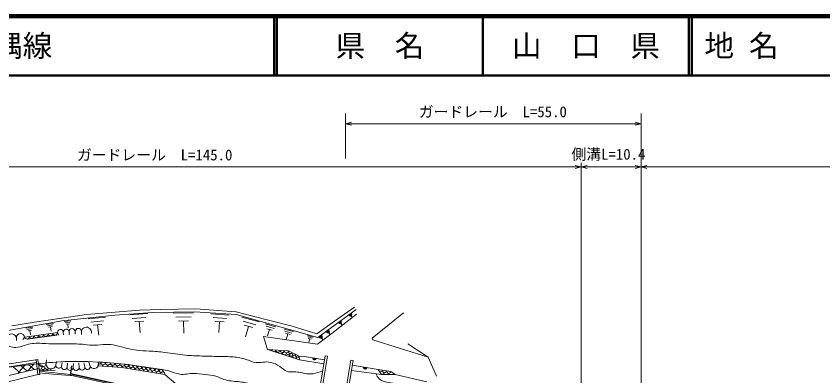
# Model space of a CAD drawing. Units: millimetres, scale not verified. Extents: x 40000 to 680000, y 20000 to 380000.
# Drawn here: x 254234 to 390356, y 319312 to 380000 of the extents above; entities that cross this region are included whole.
import ezdxf
from ezdxf.enums import TextEntityAlignment as Align

# ---------------------------------------------------------------- set-up
doc = ezdxf.new("R2010")
doc.units = ezdxf.units.MM
doc.header["$LTSCALE"] = 1000
for name, color, linetype, lineweight in [('M-BGD', 7, 'Continuous', 13), ('M-BMK-ROW', 30, 'Continuous', 25), ('M-STR-HTXT', 7, 'Continuous', 13), ('M-TTL', 2, 'Continuous', 140), ('M-TTL-LINE', 7, 'Continuous', 50), ('M-TTL-TXT', 7, 'Continuous', 13)]:
    doc.layers.add(name, color=color, linetype=linetype, lineweight=lineweight)
doc.styles.add('ＭＳ ゴシック', font='')
doc.styles.get('ＭＳ ゴシック').set_extended_font_data('MS Gothic')

msp = doc.modelspace()

# ---------------------------------------------------------------- linework, layer by layer
at = {"layer": 'M-BGD'}
for p, q in [((307943, 328562), (311350, 330926)), ((270882, 329549), (261932, 328569)), ((261960, 329041), (266105, 329664)), ((266105, 329664), (270932, 330085)), ((277231, 330017), (270882, 329549)), ((270932, 330085), (275073, 330423)), ((273394, 329586), (276441, 329805)), ((275073, 330423), (278621, 330521)), ((284363, 330102), (277231, 330017)), ((278621, 330521), (284502, 330642)), ((280758, 329908), (284172, 329949)), ((284363, 330102), (291378, 329651)), ((284502, 330642), (291338, 330111)), ((287109, 329775), (290172, 329575)), ((291338, 330111), (293957, 329462)), ((291378, 329651), (305152, 325775)), ((293957, 329462), (300788, 327692)), ((305152, 325775), (311595, 330498)), ((307580, 326502), (311654, 329731)), ((310423, 329453), (310854, 329770)), ((310541, 329405), (310867, 329646)), ((310655, 329357), (310875, 329516)), ((310956, 329175), (310765, 329439)), ((319590, 329925), (314328, 325667)), ((261932, 328569), (252863, 326959)), ((253531, 327767), (257331, 328368)), ((257331, 328368), (261960, 329041)), ((259323, 327957), (260527, 328167)), ((262317, 328464), (263447, 328584)), ((262486, 328254), (263331, 328346)), ((262649, 328038), (263211, 328103)), ((263005, 327394), (262933, 328071)), ((266408, 328908), (269288, 329226)), ((266831, 328373), (268991, 328612)), ((273821, 329007), (276105, 329168)), ((274243, 328422), (275769, 328531)), ((275139, 326649), (275006, 328479)), ((281196, 329233), (283754, 329262)), ((281629, 328554), (283336, 328575)), ((282507, 326514), (282484, 328567)), ((287453, 329141), (289752, 328988)), ((287794, 328500), (289328, 328400)), ((288442, 326612), (288563, 328453)), ((292312, 329231), (295218, 328415)), ((292515, 328548), (294692, 327936)), ((296274, 328114), (298074, 327610)), ((304989, 326430), (307943, 328562)), ((308674, 328172), (309139, 328511)), ((308802, 328125), (309152, 328377)), ((308926, 328072), (309161, 328242)), ((309248, 327877), (309046, 328160)), ((255869, 327342), (257064, 327552)), ((256062, 327134), (256960, 327290)), ((256251, 326920), (256851, 327022)), ((256678, 326255), (256553, 326974)), ((259516, 327744), (260418, 327900)), ((259710, 327525), (260310, 327633)), ((260137, 326861), (260012, 327579)), ((263157, 326755), (263167, 326248)), ((264199, 326787), (264189, 326358)), ((265242, 326819), (265267, 326302)), ((267255, 327838), (268694, 327992)), ((268164, 326186), (267977, 327918)), ((292713, 327864), (294165, 327458)), ((292948, 325919), (293441, 327663)), ((296400, 327691), (297751, 327314)), ((296522, 327268), (297424, 327014)), ((296635, 326088), (296975, 327141)), ((299466, 327215), (301010, 326785)), ((299573, 326856), (300730, 326532)), ((300788, 327692), (304989, 326430)), ((306590, 326645), (307069, 326995)), ((306723, 326593), (307082, 326856)), ((306852, 326541), (307091, 326716)), ((254296, 325780), (254322, 325285)), ((255633, 325797), (255357, 325442)), ((255690, 325860), (261208, 326625)), ((256080, 325479), (261120, 326178)), ((261120, 326178), (261198, 326403)), ((261208, 326625), (261453, 326157)), ((262194, 326690), (262201, 326219)), ((296653, 323750), (295997, 325965)), ((295997, 325965), (305077, 324635)), ((299681, 326492), (300451, 326274)), ((299805, 325458), (300068, 326386)), ((303376, 326115), (304380, 325837)), ((303446, 325879), (304200, 325670)), ((303516, 325643), (304020, 325504)), ((303597, 324972), (303771, 325574)), ((305077, 324635), (307580, 326502)), ((305353, 325737), (305885, 326126)), ((305502, 325681), (305900, 325971)), ((305646, 325625), (305910, 325816)), ((306011, 325392), (305780, 325723)), ((307180, 326341), (306971, 326629)), ((314328, 325667), (314448, 325392)), ((314448, 325392), (323753, 322473)), ((323753, 322473), (320299, 324701)), ((302049, 322036), (296653, 323750)), ((300217, 323556), (296653, 323750)), ((302010, 322656), (300217, 323556)), ((302871, 322579), (302010, 322656)), ((302010, 322656), (302049, 322036)), ((305156, 315434), (306375, 322696)), ((305550, 315368), (306769, 322630)), ((306375, 322696), (306769, 322630)), ((233549, 318395), (257691, 321328)), ((257900, 322098), (251575, 321117)), ((251639, 320621), (257663, 321556)), ((256221, 320137), (257223, 321271)), ((257607, 322018), (257914, 319497)), ((257989, 321363), (257691, 321328)), ((257989, 321363), (257900, 322098)), ((257989, 321363), (258209, 319557)), ((259297, 321441), (259332, 321999)), ((260949, 321180), (261073, 321729)), ((261889, 320966), (262028, 321562)), ((262829, 320751), (262917, 321441)), ((263848, 320742), (263926, 321403)), ((264866, 320732), (264788, 321507)), ((265807, 320809), (265668, 321536)), ((266747, 320885), (266494, 321612)), ((273170, 321222), (268231, 321651)), ((306150, 321359), (302049, 322036)), ((306262, 322023), (302871, 322579)), ((310699, 321984), (309500, 314732)), ((311094, 321919), (309895, 314666)), ((310699, 321984), (311094, 321919)), ((323753, 322473), (325161, 319245)), ((257790, 320514), (251822, 319082)), ((254899, 319820), (253736, 320847)), ((254528, 319731), (255728, 321089)), ((256087, 320105), (255064, 321009)), ((257275, 320390), (256392, 321170)), ((257790, 320514), (258088, 320550)), ((258134, 320147), (260816, 320205)), ((259160, 319968), (258147, 320063)), ((259160, 319968), (263388, 319516)), ((272094, 320704), (268039, 320990)), ((279341, 319551), (272094, 320704)), ((278821, 320386), (273095, 321228)), ((279227, 319878), (278821, 320386)), ((315860, 319537), (310816, 320242)), ((310960, 321112), (315294, 320390)), ((315294, 320390), (317480, 320038)), ((315860, 319537), (315294, 320390)), ((317480, 320038), (318172, 319555)), ((257911, 319521), (251942, 318089)), ((258209, 319557), (257911, 319521)), ((259137, 319719), (258179, 319803)), ((264003, 319317), (259137, 319719)), ((263407, 319602), (263375, 319455)), ((263375, 319455), (277551, 316338)), ((263407, 319602), (277587, 316484)), ((281849, 317409), (279341, 319551)), ((318172, 319555), (315860, 319537)), ((318172, 319555), (323544, 318286))]:
    msp.add_line(p, q, dxfattribs=at)
for centre, radius, start, end in [((261713, 326657), 483, 3.89987, 183.89987), ((262676, 326723), 483, 3.89987, 183.89987), ((263678, 326771), 521, 1.75846, 181.75846), ((264721, 326803), 521, 1.75846, 181.75846), ((266091, 326661), 864, 349.4645, 169.4645), ((253465, 325527), 868, 16.91233, 196.91233), ((254964, 325788), 668, 0.74592, 180.74592), ((256084, 325914), 398, 187.89449, 7.89449), ((256872, 326024), 398, 187.89449, 7.89449), ((257661, 326133), 398, 187.89449, 7.89449), ((258449, 326242), 398, 187.89449, 7.89449), ((259237, 326352), 398, 187.89449, 7.89449), ((260026, 326461), 398, 187.89449, 7.89449), ((260814, 326570), 398, 187.89449, 7.89449), ((297009, 323730), 357, 327.87139, 356.88707), ((297722, 323691), 357, 176.88707, 208.44368), ((297722, 323691), 357, 293.448, 356.88707), ((298435, 323653), 357, 176.88707, 356.88707), ((298770, 323276), 357, 176.88707, 191.11017), ((299148, 323614), 357, 176.88707, 356.88707), ((298770, 323276), 357, 315.10007, 356.88707), ((299483, 323237), 357, 176.88707, 356.88707), ((299861, 323575), 357, 176.88707, 356.88707), ((300196, 323199), 357, 176.88707, 339.17516), ((300516, 323406), 334, 153.34513, 333.34513), ((300653, 322955), 334, 195.02756, 333.34513), ((301114, 323106), 334, 153.34513, 333.34513), ((301251, 322654), 334, 153.34513, 333.34513), ((301712, 322806), 334, 153.34513, 333.34513), ((264626, 264248), 57500, 91.46094, 96.92715), ((258692, 321463), 606, 177.96576, 357.96576), ((260123, 321311), 836, 171.01956, 351.01956), ((264626, 264248), 57500, 85.03412, 91.46094), ((267386, 321279), 751, 211.66158, 31.66158), ((268444, 320962), 406, 355.96534, 175.96534), ((268873, 321338), 406, 138.98021, 175.96534), ((269256, 320905), 406, 355.96534, 175.96534), ((268873, 321338), 406, 355.96534, 35.95322), ((269684, 321281), 406, 138.9387, 175.96534), ((270067, 320847), 406, 355.96534, 175.96534), ((269684, 321281), 406, 355.96534, 31.49545), ((270495, 321224), 406, 141.15923, 175.96534), ((270495, 321224), 406, 355.96534, 29.50805), ((271306, 321167), 406, 143.61697, 175.96534), ((271306, 321167), 406, 355.96534, 30.64652), ((272117, 321110), 406, 146.58398, 175.96534), ((272117, 321110), 406, 355.96534, 23.97165), ((272870, 320932), 367, 113.77258, 167.87215), ((301849, 322354), 334, 153.34513, 209.02833), ((304566, 322301), 300, 170.68158, 350.68158), ((304566, 322301), 275, 170.68158, 350.68158), ((304566, 322301), 250, 170.68158, 350.68158), ((304566, 322301), 225, 170.68158, 350.68158), ((304566, 322301), 200, 170.68158, 350.68158), ((304566, 322301), 175, 170.68158, 350.68158), ((304566, 322301), 150, 170.68158, 350.68158), ((304566, 322301), 125, 170.68158, 350.68158), ((304566, 322301), 100, 170.68158, 350.68158), ((304566, 322301), 75, 170.68158, 350.68158), ((304566, 322301), 50, 170.68158, 350.68158), ((304566, 322301), 25, 170.68158, 350.68158), ((258388, 320812), 335, 1.24571, 181.24571), ((258472, 320154), 335, 1.24571, 181.24571), ((258823, 320495), 335, 1.24571, 181.24571), ((259143, 320169), 335, 1.24571, 181.24571), ((259809, 320182), 335, 1.24571, 181.24571), ((261419, 321073), 482, 167.15883, 347.15883), ((262359, 320859), 482, 167.15883, 347.15883), ((263339, 320747), 509, 179.46275, 359.46275), ((264357, 320737), 509, 179.46275, 359.46275), ((265336, 320771), 472, 184.65007, 4.65007), ((266277, 320847), 472, 184.65007, 4.65007), ((270878, 320790), 406, 355.96534, 175.96534), ((271689, 320733), 406, 355.96534, 175.96534), ((272457, 320647), 367, 350.95896, 170.95896), ((273181, 320531), 367, 350.95896, 170.95896), ((272870, 320932), 367, 354.04419, 50.97048), ((273595, 320817), 367, 116.06849, 167.87215), ((273906, 320416), 367, 350.95896, 170.95896), ((273595, 320817), 367, 354.04419, 58.6353), ((274319, 320702), 367, 107.62346, 167.87215), ((274631, 320301), 367, 350.95896, 170.95896), ((274319, 320702), 367, 354.04419, 57.89321), ((275044, 320586), 367, 99.31336, 167.87215), ((275355, 320185), 367, 350.95896, 170.95896), ((275044, 320586), 367, 354.04419, 62.42185), ((275769, 320471), 367, 354.04419, 167.87215), ((276080, 320070), 367, 350.95896, 170.95896), ((276493, 320356), 367, 354.04419, 167.87215), ((276804, 319955), 367, 350.95896, 170.95896), ((277218, 320241), 367, 354.04419, 167.87215), ((277529, 319840), 367, 350.95896, 170.95896), ((277942, 320125), 367, 354.04419, 167.87215), ((278254, 319724), 367, 350.95896, 170.95896), ((278667, 320010), 367, 354.04419, 167.87215), ((278978, 319609), 367, 350.95896, 170.95896), ((313127, 320751), 300, 170.54172, 350.54172), ((313127, 320751), 275, 170.54172, 350.54172), ((313127, 320751), 250, 170.54172, 350.54172), ((313127, 320751), 225, 170.54172, 350.54172), ((313127, 320751), 200, 170.54172, 350.54172), ((313127, 320751), 175, 170.54172, 350.54172), ((313127, 320751), 150, 170.54172, 350.54172), ((313127, 320751), 125, 170.54172, 350.54172), ((313127, 320751), 100, 170.54172, 350.54172), ((313127, 320751), 75, 170.54172, 350.54172), ((313127, 320751), 50, 170.54172, 350.54172), ((313127, 320751), 25, 170.54172, 350.54172), ((315658, 320331), 369, 256.26223, 350.84434), ((316387, 320214), 369, 170.84434, 350.84434), ((317115, 320096), 369, 170.84434, 350.84434), ((315948, 319915), 369, 256.26223, 350.24371), ((316676, 319798), 369, 171.44526, 224.21564), ((316676, 319798), 369, 317.92213, 350.24371), ((317405, 319680), 369, 171.44526, 199.43961)]:
    msp.add_arc(centre, radius, start, end, dxfattribs=at)
for points, knots in [([(305945, 320138), (305423, 319939), (304901, 319739), (304355, 319662), (303984, 319611), (303601, 319615), (303228, 319671), (302786, 319738), (302358, 319877), (301921, 319935), (301605, 319977), (301285, 319976), (300957, 319975), (300618, 319975), (300271, 319973), (299962, 320071), (299505, 320216), (299132, 320579), (298721, 320877), (298251, 321217), (297732, 321474), (297183, 321584), (296751, 321670), (296299, 321666), (295850, 321622), (295467, 321585), (295086, 321519), (294716, 321552), (294134, 321603), (293583, 321900), (293012, 322100), (292321, 322342), (291602, 322443), (290882, 322500), (290050, 322566), (289216, 322573), (288383, 322587), (287437, 322602), (286493, 322626), (285547, 322653), (284631, 322680), (283714, 322711), (282803, 322798), (281643, 322908), (280493, 323108), (279337, 323261), (278448, 323378), (277556, 323468), (276659, 323506), (275970, 323536), (275278, 323535), (274595, 323620), (274041, 323689), (273494, 323814), (272952, 323954), (272313, 324118), (271681, 324303), (271034, 324440), (270481, 324558), (269915, 324641), (269352, 324626), (268741, 324610), (268132, 324479), (267523, 324464), (266948, 324450), (266372, 324540), (265796, 324599), (264866, 324695), (263934, 324714), (263005, 324717), (261764, 324720), (260529, 324695), (259275, 324752), (258373, 324793), (257462, 324877), (256591, 324706), (256255, 324640), (255924, 324536), (255592, 324426), (255129, 324273), (254662, 324108), (254184, 324097), (253797, 324088), (253402, 324180), (253033, 324316), (252829, 324392), (252633, 324481), (252437, 324570)], [0, 0, 0, 0, 1, 1, 1, 2, 2, 2, 3, 3, 3, 4, 4, 4, 5, 5, 5, 6, 6, 6, 7, 7, 7, 8, 8, 8, 9, 9, 9, 10, 10, 10, 11, 11, 11, 12, 12, 12, 13, 13, 13, 14, 14, 14, 15, 15, 15, 16, 16, 16, 17, 17, 17, 18, 18, 18, 19, 19, 19, 20, 20, 20, 21, 21, 21, 22, 22, 22, 23, 23, 23, 24, 24, 24, 25, 25, 25, 26, 26, 26, 27, 27, 27, 28, 28, 28, 29, 29, 29, 29]), ([(300664, 316592), (299539, 316851), (298414, 317111), (297241, 317117), (296568, 317120), (295880, 317040), (295257, 317222), (294757, 317368), (294299, 317682), (293808, 317893), (293154, 318173), (292442, 318267), (291727, 318334), (290903, 318411), (290076, 318450), (289307, 318716), (288833, 318880), (288382, 319131), (287903, 319276), (287326, 319451), (286708, 319474), (286099, 319544), (285458, 319618), (284828, 319745), (284186, 319730), (283401, 319711), (282598, 319478), (281837, 319584), (281220, 319670), (280629, 319979), (280014, 320156), (279623, 320268), (279222, 320327), (278821, 320386)], [0, 0, 0, 0, 1, 1, 1, 2, 2, 2, 3, 3, 3, 4, 4, 4, 5, 5, 5, 6, 6, 6, 7, 7, 7, 8, 8, 8, 9, 9, 9, 10, 10, 10, 11, 11, 11, 11]), ([(404580, 318160), (404329, 317854), (404079, 317549), (403887, 317208), (403708, 316889), (403579, 316540), (403478, 316185), (403316, 315617), (403222, 315035), (403148, 314450), (403029, 313508), (402961, 312559), (402763, 311627), (402617, 310939), (402401, 310260), (402064, 309642), (401744, 309055), (401316, 308523), (400814, 308078), (400490, 307790), (400135, 307539), (399759, 307330), (399161, 306999), (398509, 306776), (397853, 306569), (396920, 306274), (395981, 306010), (395025, 305843), (394046, 305672), (393048, 305603), (392052, 305540), (390898, 305468), (389746, 305405), (388614, 305130), (387807, 304935), (387011, 304631), (386207, 304587), (385288, 304537), (384357, 304825), (383424, 305044), (381708, 305448), (379980, 305622), (378388, 306267), (377655, 306565), (376951, 306962), (376204, 307231), (375598, 307449), (374963, 307582), (374330, 307722), (373599, 307882), (372870, 308051), (372170, 308303), (371697, 308473), (371238, 308682), (370769, 308867), (370264, 309065), (369748, 309235), (369221, 309356), (368581, 309503), (367927, 309579), (367273, 309647), (366174, 309762), (365078, 309854), (363979, 309963), (363128, 310048), (362275, 310144), (361442, 310326), (360583, 310514), (359744, 310795), (358903, 311058), (358020, 311334), (357134, 311590), (356233, 311803), (355211, 312045), (354170, 312230), (353125, 312282), (352540, 312311), (351955, 312298), (351367, 312303), (350600, 312310), (349830, 312347), (349079, 312487), (348354, 312622), (347645, 312853), (346922, 313003), (346023, 313191), (345101, 313254), (344189, 313376), (343222, 313505), (342266, 313700), (341299, 313826), (340260, 313960), (339208, 314014), (338176, 314196), (337464, 314321), (336762, 314506), (336047, 314606), (335451, 314689), (334846, 314712), (334241, 314711), (333437, 314709), (332634, 314665), (331834, 314713), (331361, 314742), (330888, 314803), (330416, 314864), (329360, 315000), (328306, 315136), (327249, 315231), (326516, 315297), (325782, 315343), (325048, 315420), (324494, 315478), (323941, 315553), (323405, 315686), (322620, 315881), (321873, 316198), (321101, 316476), (320653, 316637), (320196, 316786), (319808, 317046), (319597, 317188), (319406, 317362), (319194, 317507), (318870, 317727), (318497, 317878), (318124, 317982), (317687, 318105), (317251, 318164), (316784, 318268), (316187, 318401), (315540, 318606), (315237, 319083), (315134, 319245), (315071, 319438), (315008, 319632)], [0, 0, 0, 0, 1, 1, 1, 2, 2, 2, 3, 3, 3, 4, 4, 4, 5, 5, 5, 6, 6, 6, 7, 7, 7, 8, 8, 8, 9, 9, 9, 10, 10, 10, 11, 11, 11, 12, 12, 12, 13, 13, 13, 14, 14, 14, 15, 15, 15, 16, 16, 16, 17, 17, 17, 18, 18, 18, 19, 19, 19, 20, 20, 20, 21, 21, 21, 22, 22, 22, 23, 23, 23, 24, 24, 24, 25, 25, 25, 26, 26, 26, 27, 27, 27, 28, 28, 28, 29, 29, 29, 30, 30, 30, 31, 31, 31, 32, 32, 32, 33, 33, 33, 34, 34, 34, 35, 35, 35, 36, 36, 36, 37, 37, 37, 38, 38, 38, 39, 39, 39, 40, 40, 40, 41, 41, 41, 42, 42, 42, 43, 43, 43, 44, 44, 44, 45, 45, 45, 45])]:
    msp.add_open_spline(points, degree=3, knots=knots, dxfattribs=at)
at = {"layer": 'M-BMK-ROW'}
for p, q in [((263565, 321001), (263434, 319695)), ((263434, 319695), (277614, 316578))]:
    msp.add_line(p, q, dxfattribs=at)
at = {"layer": 'M-STR-HTXT'}
for p, q in [((309831, 363587), (309831, 356007)), ((359680, 292691), (359680, 363587)), ((309831, 361846), (310831, 362096)), ((359680, 361846), (358680, 362096)), ((309831, 361846), (359680, 361846)), ((309831, 361846), (310831, 361596)), ((359680, 361846), (358680, 361596)), ((201227, 354564), (349561, 354564)), ((349561, 354564), (348561, 354814)), ((349561, 354564), (348561, 354314)), ((349561, 293001), (349561, 355250)), ((349561, 354564), (350561, 354814)), ((349561, 354564), (359680, 354564)), ((349561, 354564), (350561, 354314)), ((359680, 354564), (358680, 354814)), ((359680, 354564), (358680, 354314)), ((359680, 354564), (360680, 354814)), ((359680, 354564), (561153, 354564)), ((359680, 354564), (360680, 354314))]:
    msp.add_line(p, q, dxfattribs=at)
at = {"layer": 'M-TTL'}
msp.add_line((680000, 380000), (40000, 380000), dxfattribs=at)
at = {"layer": 'M-TTL-LINE'}
for p, q in [((297750, 380000), (297750, 370000)), ((298250, 380000), (298250, 370000)), ((333000, 380000), (333000, 370000)), ((367750, 380000), (367750, 370000)), ((368250, 380000), (368250, 370000)), ((40000, 370000), (680000, 370000))]:
    msp.add_line(p, q, dxfattribs=at)

# ---------------------------------------------------------------- texts
at = {"layer": 'M-STR-HTXT', "style": 'ＭＳ ゴシック'}
for s, p in [('ガードレール\u3000L=55.0', (322178, 362400)), ('ガードレール\u3000L=145.0', (264495, 355118))]:
    msp.add_text(s, height=1833, dxfattribs=at).set_placement(p, align=Align.BOTTOM_LEFT)
msp.add_text('側溝L=10.4', height=1833, dxfattribs=at).set_placement((354175, 355235), align=Align.BOTTOM_CENTER)
at = {"layer": 'M-TTL-TXT', "style": 'ＭＳ ゴシック'}
for s, p in [('路 線 名      一般県道豊田三隅線', (180380, 375000)), ('地 名      長門市三隅下', (370380, 375000))]:
    msp.add_text(s, height=3666, dxfattribs=at).set_placement(p, align=Align.MIDDLE_LEFT)
for s, p in [('県\u3000名', (315625, 375000)), ('山\u3000口\u3000県', (350375, 375000))]:
    msp.add_text(s, height=3666, dxfattribs=at).set_placement(p, align=Align.MIDDLE_CENTER)

doc.saveas('drawing.dxf')
